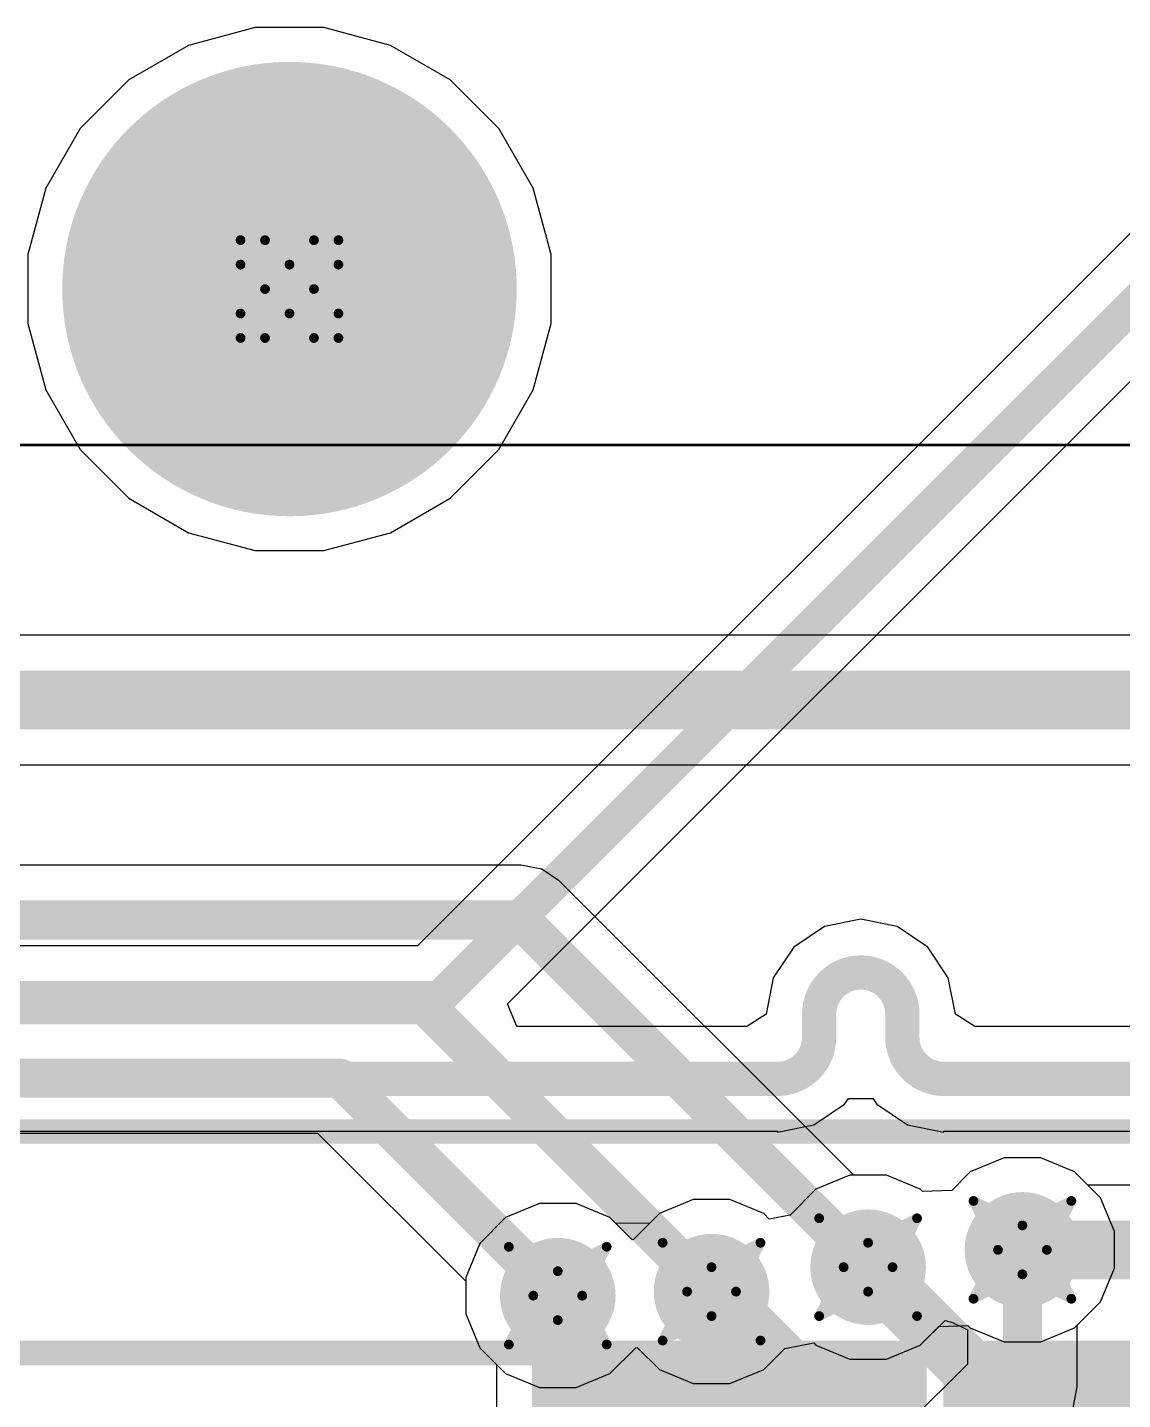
# Model space of a CAD drawing. Header units: inches. Extents: x -6 to 430, y 0 to 90.
# Drawn here: x 13.67 to 19.35, y 35.04 to 42.17 of the extents above; entities that cross this region are included whole.
import ezdxf

# ---------------------------------------------------------------- set-up
doc = ezdxf.new("R2010")
doc.units = ezdxf.units.IN
for name, color, linetype in [('Bottom Layer', 5, 'Continuous'), ('Bottom Overlay', 54, 'Continuous'), ('Bottom Solder', 6, 'Continuous'), ('Drill Drawing', 1, 'Continuous'), ('Layer 1', 16, 'Continuous'), ('Layer 2', 76, 'Continuous'), ('Mechanical 1', 6, 'Continuous'), ('Pad Holes', 156, 'Continuous'), ('Top Layer', 1, 'Continuous'), ('Top Overlay', 2, 'Continuous'), ('Top Solder', 216, 'Continuous'), ('Via Holes', 16, 'Continuous')]:
    doc.layers.add(name, color=color, linetype=linetype)

msp = doc.modelspace()

# ---------------------------------------------------------------- hatches: boundary and pattern name
at = {"layer": 'Bottom Layer'}
h = msp.add_hatch(color=5, dxfattribs=at)
edge = h.paths.add_edge_path()
edge.add_arc((18.832, 35.8196), 0.3, 0, 360)
h = msp.add_hatch(color=5, dxfattribs=at)
edge = h.paths.add_edge_path()
edge.add_arc((18.0308, 35.7296), 0.3, 0, 360)
h = msp.add_hatch(color=5, dxfattribs=at)
edge = h.paths.add_edge_path()
edge.add_arc((16.4194, 35.5818), 0.3, 0, 360)
h = msp.add_hatch(color=5, dxfattribs=at)
edge = h.paths.add_edge_path()
edge.add_arc((17.218, 35.6026), 0.3, 0, 360)
at = {"layer": 'Bottom Overlay'}
for points in [[(17.1906, 35.3481), (16.4866, 35.3481), (16.4866, 34.8502), (17.1906, 34.8502)], [(18.3356, 35.3481), (17.1686, 35.3481), (17.1686, 32.5046), (18.3356, 32.5046)], [(18.4218, 32.5043), (19.5888, 32.5043), (19.5888, 35.3478), (18.4218, 35.3478)]]:
    msp.add_hatch(color=54, dxfattribs=at).paths.add_polyline_path(points)
at = {"layer": 'Bottom Solder'}
h = msp.add_hatch(color=6, dxfattribs=at)
edge = h.paths.add_edge_path()
edge.add_arc((15.0266, 40.8096), 0.1016, 0, 360)
at = {"layer": 'Layer 1'}
h = msp.add_hatch(color=16, dxfattribs=at)
edge = h.paths.add_edge_path()
edge.add_arc((18.832, 35.8196), 0.3, 0, 360)
h = msp.add_hatch(color=16, dxfattribs=at)
edge = h.paths.add_edge_path()
edge.add_arc((18.0308, 35.7296), 0.3, 0, 360)
h = msp.add_hatch(color=16, dxfattribs=at)
edge = h.paths.add_edge_path()
edge.add_arc((16.4194, 35.5818), 0.3, 0, 360)
h = msp.add_hatch(color=16, dxfattribs=at)
edge = h.paths.add_edge_path()
edge.add_arc((17.218, 35.6026), 0.3, 0, 360)
at = {"layer": 'Layer 2'}
h = msp.add_hatch(color=76, dxfattribs=at)
edge = h.paths.add_edge_path()
edge.add_arc((18.832, 35.8196), 0.3, 0, 360)
h = msp.add_hatch(color=76, dxfattribs=at)
edge = h.paths.add_edge_path()
edge.add_arc((18.0308, 35.7296), 0.3, 0, 360)
h = msp.add_hatch(color=76, dxfattribs=at)
edge = h.paths.add_edge_path()
edge.add_arc((16.4194, 35.5818), 0.3, 0, 360)
h = msp.add_hatch(color=76, dxfattribs=at)
edge = h.paths.add_edge_path()
edge.add_arc((17.218, 35.6026), 0.3, 0, 360)
at = {"layer": 'Pad Holes'}
h = msp.add_hatch(color=7, dxfattribs=at)
edge = h.paths.add_edge_path()
edge.add_arc((15.0266, 40.8096), 1.18, 0, 360)
at = {"layer": 'Top Layer'}
h = msp.add_hatch(color=1, dxfattribs=at)
edge = h.paths.add_edge_path()
edge.add_arc((18.832, 35.8196), 0.3, 0, 360)
h = msp.add_hatch(color=1, dxfattribs=at)
edge = h.paths.add_edge_path()
edge.add_arc((18.0308, 35.7296), 0.3, 0, 360)
h = msp.add_hatch(color=1, dxfattribs=at)
edge = h.paths.add_edge_path()
edge.add_arc((16.4194, 35.5818), 0.3, 0, 360)
h = msp.add_hatch(color=1, dxfattribs=at)
edge = h.paths.add_edge_path()
edge.add_arc((17.218, 35.6026), 0.3, 0, 360)
at = {"layer": 'Top Solder'}
h = msp.add_hatch(color=216, dxfattribs=at)
edge = h.paths.add_edge_path()
edge.add_arc((15.0266, 40.8096), 0.1016, 0, 360)
at = {"layer": 'Via Holes'}
h = msp.add_hatch(color=7, dxfattribs=at)
edge = h.paths.add_edge_path()
edge.add_arc((18.832, 35.8196), 0.15, 0, 360)
h = msp.add_hatch(color=7, dxfattribs=at)
edge = h.paths.add_edge_path()
edge.add_arc((18.0308, 35.7296), 0.15, 0, 360)
h = msp.add_hatch(color=7, dxfattribs=at)
edge = h.paths.add_edge_path()
edge.add_arc((16.4194, 35.5818), 0.15, 0, 360)
h = msp.add_hatch(color=7, dxfattribs=at)
edge = h.paths.add_edge_path()
edge.add_arc((17.218, 35.6026), 0.15, 0, 360)

# ---------------------------------------------------------------- linework, layer by layer
at = {"layer": 'Bottom Layer'}
for p, q in [((14.8478, 42.1674), (14.5025, 42.0749)), ((15.2054, 42.1674), (14.8478, 42.1674)), ((15.5507, 42.0749), (15.2054, 42.1674)), ((14.5025, 42.0749), (14.1929, 41.8961)), ((15.8603, 41.8961), (15.5507, 42.0749)), ((14.1929, 41.8961), (13.9401, 41.6433)), ((16.1131, 41.6433), (15.8603, 41.8961)), ((13.9401, 41.6433), (13.7613, 41.3337)), ((16.2919, 41.3337), (16.1131, 41.6433)), ((13.7613, 41.3337), (13.6688, 40.9884)), ((19.6804, 41.388), (15.691, 37.3985)), ((16.3844, 40.9884), (16.2919, 41.3337)), ((13.6688, 40.9884), (13.6688, 40.6308)), ((16.1583, 37.0968), (20.065, 41.0034)), ((16.3844, 40.6308), (16.3844, 40.9884)), ((13.6688, 40.6308), (13.7613, 40.2855)), ((16.2919, 40.2855), (16.3844, 40.6308)), ((13.7613, 40.2855), (13.9401, 39.9759)), ((16.1131, 39.9759), (16.2919, 40.2855)), ((13.9401, 39.9759), (14.1929, 39.7231)), ((15.8603, 39.7231), (16.1131, 39.9759)), ((14.1929, 39.7231), (14.5025, 39.5443)), ((15.5507, 39.5443), (15.8603, 39.7231)), ((14.5025, 39.5443), (14.8478, 39.4518)), ((15.2054, 39.4518), (15.5507, 39.5443)), ((14.8478, 39.4518), (15.2054, 39.4518)), ((17.8044, 37.499), (17.6448, 37.3923)), ((17.9927, 37.5364), (17.8044, 37.499)), ((18.181, 37.499), (17.9927, 37.5364)), ((18.3406, 37.3923), (18.181, 37.499)), ((15.691, 37.3985), (11.4251, 37.3985)), ((17.6448, 37.3923), (17.5381, 37.2327)), ((18.4473, 37.2327), (18.3406, 37.3923)), ((17.5381, 37.2327), (17.5007, 37.0444)), ((18.4848, 37.0444), (18.4473, 37.2327)), ((16.2069, 36.9794), (16.1583, 37.0968)), ((17.5007, 37.0444), (17.4006, 36.9794)), ((18.5849, 36.9794), (18.4848, 37.0444)), ((17.4006, 36.9794), (16.2069, 36.9794)), ((21.2488, 36.9794), (18.5849, 36.9794)), ((17.7492, 36.4688), (17.9088, 36.5755)), ((17.9088, 36.5755), (17.9292, 36.6059)), ((17.9292, 36.6059), (18.0562, 36.6059)), ((18.0562, 36.6059), (18.0766, 36.5755)), ((18.0766, 36.5755), (18.2362, 36.4688)), ((11.1389, 36.4356), (17.5609, 36.4356)), ((17.5609, 36.4313), (17.7492, 36.4688)), ((17.5609, 36.4356), (17.5609, 36.4313)), ((18.2362, 36.4688), (18.4245, 36.4313)), ((18.4245, 36.4313), (18.4245, 36.4356)), ((18.4245, 36.4356), (21.3768, 36.4356)), ((18.737, 36.2974), (18.5614, 36.2247)), ((18.9271, 36.2974), (18.737, 36.2974)), ((19.1027, 36.2247), (18.9271, 36.2974)), ((17.9358, 36.2074), (17.7601, 36.1347)), ((18.1258, 36.2074), (17.9358, 36.2074)), ((18.3015, 36.1347), (18.1258, 36.2074)), ((18.5614, 36.2247), (18.465, 36.1283)), ((19.2371, 36.0903), (19.1027, 36.2247)), ((17.7601, 36.1347), (17.6257, 36.0003)), ((18.3134, 36.1227), (18.3015, 36.1347)), ((17.123, 36.0804), (16.9473, 36.0077)), ((17.313, 36.0804), (17.123, 36.0804)), ((17.4887, 36.0077), (17.313, 36.0804)), ((18.465, 36.1283), (18.3134, 36.1227)), ((19.3098, 35.9147), (19.2371, 36.0903)), ((16.3244, 36.0596), (16.1488, 35.9869)), ((16.5144, 36.0596), (16.3244, 36.0596)), ((16.6901, 35.9869), (16.5144, 36.0596)), ((16.9473, 36.0077), (16.8129, 35.8733)), ((17.5176, 35.9787), (17.4887, 36.0077)), ((17.6257, 36.0003), (17.5176, 35.9787)), ((16.1488, 35.9869), (16.0143, 35.8525)), ((16.8052, 35.8717), (16.6901, 35.9869)), ((16.0143, 35.8525), (15.9416, 35.6768)), ((16.8129, 35.8733), (16.8052, 35.8717)), ((19.3098, 35.7246), (19.3098, 35.9147)), ((19.2371, 35.549), (19.3098, 35.7246)), ((15.9416, 35.6768), (15.9416, 35.4868)), ((19.1027, 35.4146), (19.2371, 35.549)), ((15.9416, 35.4868), (16.0143, 35.3112)), ((18.3015, 35.3245), (18.3978, 35.4209)), ((18.3978, 35.4209), (18.5494, 35.4265)), ((18.5494, 35.4265), (18.5614, 35.4146)), ((18.5614, 35.4146), (18.737, 35.3418)), ((18.9271, 35.3418), (19.1027, 35.4146)), ((16.0143, 35.3112), (16.1488, 35.1767)), ((16.6901, 35.1767), (16.8245, 35.3111)), ((16.8245, 35.3111), (16.8322, 35.3127)), ((16.8322, 35.3127), (16.9473, 35.1975)), ((17.4887, 35.1975), (17.5981, 35.307)), ((17.5981, 35.307), (17.7482, 35.3365)), ((17.7482, 35.3365), (17.7601, 35.3245)), ((17.7601, 35.3245), (17.9358, 35.2518)), ((18.1258, 35.2518), (18.3015, 35.3245)), ((18.737, 35.3418), (18.9271, 35.3418)), ((17.9358, 35.2518), (18.1258, 35.2518)), ((16.1488, 35.1767), (16.3244, 35.104)), ((16.5144, 35.104), (16.6901, 35.1767)), ((16.9473, 35.1975), (17.123, 35.1248)), ((17.313, 35.1248), (17.4887, 35.1975)), ((16.3244, 35.104), (16.5144, 35.104)), ((17.123, 35.1248), (17.313, 35.1248))]:
    msp.add_line(p, q, dxfattribs=at)
for points in [[(15.8036, 37.1266, 0.1778, 0.1778, 0), (20.7566, 42.0796, 0.1778, 0.1778, 0)], [(17.7768, 37.0444, 0.1778, 0.1778, -1), (18.2086, 37.0444, 0.1778, 0.1778, 0)], [(11.3125, 37.1266, 0.1778, 0.1778, 0), (15.8036, 37.1266, 0.1778, 0.1778, 0)], [(17.7768, 36.9234, 0.1778, 0.1778, 0), (17.7768, 37.0444, 0.1778, 0.1778, 0)], [(18.2086, 36.9234, 0.1778, 0.1778, 0), (18.2086, 37.0444, 0.1778, 0.1778, 0)], [(17.7768, 36.9234, 0.1778, 0.1778, -0.414214), (17.5609, 36.7075, 0.1778, 0.1778, 0)], [(18.4245, 36.7075, 0.1778, 0.1778, -0.414214), (18.2086, 36.9234, 0.1778, 0.1778, 0)], [(11.1389, 36.7075, 0.1778, 0.1778, 0), (17.472, 36.7075, 0.1778, 0.1778, 0)], [(17.472, 36.7075, 0.1778, 0.1778, 0), (17.5609, 36.7075, 0.1778, 0.1778, 0)], [(18.4245, 36.7075, 0.1778, 0.1778, 0), (21.155, 36.7075, 0.1778, 0.1778, 0)]]:
    msp.add_lwpolyline(points, format="xyseb", dxfattribs=at)
for points in [[(15.7592, 37.1266, 0.0889, 0.0889, 1), (15.8481, 37.1266, 0.0889, 0.0889, 1)], [(15.7592, 37.1266, 0.0889, 0.0889, 1), (15.8481, 37.1266, 0.0889, 0.0889, 1)], [(17.7324, 37.0444, 0.0889, 0.0889, 1), (17.8213, 37.0444, 0.0889, 0.0889, 1)], [(17.7324, 37.0444, 0.0889, 0.0889, 1), (17.8213, 37.0444, 0.0889, 0.0889, 1)], [(18.1642, 37.0444, 0.0889, 0.0889, 1), (18.2531, 37.0444, 0.0889, 0.0889, 1)], [(18.1642, 37.0444, 0.0889, 0.0889, 1), (18.2531, 37.0444, 0.0889, 0.0889, 1)], [(17.7324, 36.9234, 0.0889, 0.0889, 1), (17.8213, 36.9234, 0.0889, 0.0889, 1)], [(17.7324, 36.9234, 0.0889, 0.0889, 1), (17.8213, 36.9234, 0.0889, 0.0889, 1)], [(18.1642, 36.9234, 0.0889, 0.0889, 1), (18.2531, 36.9234, 0.0889, 0.0889, 1)], [(18.1642, 36.9234, 0.0889, 0.0889, 1), (18.2531, 36.9234, 0.0889, 0.0889, 1)], [(17.4275, 36.7075, 0.0889, 0.0889, 1), (17.5164, 36.7075, 0.0889, 0.0889, 1)], [(17.4275, 36.7075, 0.0889, 0.0889, 1), (17.5164, 36.7075, 0.0889, 0.0889, 1)], [(17.5165, 36.7075, 0.0889, 0.0889, 1), (17.6054, 36.7075, 0.0889, 0.0889, 1)], [(17.5165, 36.7075, 0.0889, 0.0889, 1), (17.6054, 36.7075, 0.0889, 0.0889, 1)], [(18.3801, 36.7075, 0.0889, 0.0889, 1), (18.469, 36.7075, 0.0889, 0.0889, 1)], [(18.3801, 36.7075, 0.0889, 0.0889, 1), (18.469, 36.7075, 0.0889, 0.0889, 1)]]:
    msp.add_lwpolyline(points, format="xyseb", close=True, dxfattribs=at)
at = {"layer": 'Bottom Overlay'}
msp.add_lwpolyline([(11.8294, 35.2839, 0.127, 0.127, 0), (16.5487, 35.2839, 0.127, 0.127, 0)], format="xyseb", dxfattribs=at)
msp.add_lwpolyline([(16.517, 35.2839, 0.0635, 0.0635, 1), (16.5805, 35.2839, 0.0635, 0.0635, 1)], format="xyseb", close=True, dxfattribs=at)
at = {"layer": 'Drill Drawing'}
for points in [[(14.7726, 40.9366, 0.0508, 0.0508, 0), (14.7726, 41.0636, 0.0508, 0.0508, 0)], [(14.7726, 41.0636, 0.0508, 0.0508, 0), (14.8996, 41.0636, 0.0508, 0.0508, 0)], [(14.8996, 41.0636, 0.0508, 0.0508, 0), (15.0266, 40.9366, 0.0508, 0.0508, 0)], [(15.0266, 40.9366, 0.0508, 0.0508, 0), (15.1536, 41.0636, 0.0508, 0.0508, 0)], [(15.1536, 41.0636, 0.0508, 0.0508, 0), (15.2806, 41.0636, 0.0508, 0.0508, 0)], [(15.2806, 40.9366, 0.0508, 0.0508, 0), (15.2806, 41.0636, 0.0508, 0.0508, 0)], [(14.7726, 40.9366, 0.0508, 0.0508, 0), (14.8996, 40.8096, 0.0508, 0.0508, 0)], [(15.1536, 40.8096, 0.0508, 0.0508, 0), (15.2806, 40.9366, 0.0508, 0.0508, 0)], [(14.7726, 40.6826, 0.0508, 0.0508, 0), (14.8996, 40.8096, 0.0508, 0.0508, 0)], [(15.1536, 40.8096, 0.0508, 0.0508, 0), (15.2806, 40.6826, 0.0508, 0.0508, 0)], [(14.7726, 40.5556, 0.0508, 0.0508, 0), (14.7726, 40.6826, 0.0508, 0.0508, 0)], [(14.8996, 40.5556, 0.0508, 0.0508, 0), (15.0266, 40.6826, 0.0508, 0.0508, 0)], [(15.0266, 40.6826, 0.0508, 0.0508, 0), (15.1536, 40.5556, 0.0508, 0.0508, 0)], [(15.2806, 40.5556, 0.0508, 0.0508, 0), (15.2806, 40.6826, 0.0508, 0.0508, 0)], [(14.7726, 40.5556, 0.0508, 0.0508, 0), (14.8996, 40.5556, 0.0508, 0.0508, 0)], [(15.1536, 40.5556, 0.0508, 0.0508, 0), (15.2806, 40.5556, 0.0508, 0.0508, 0)], [(18.578, 36.0736, 0.0508, 0.0508, 0), (18.832, 35.9466, 0.0508, 0.0508, 0)], [(18.578, 36.0736, 0.0508, 0.0508, 0), (18.705, 35.8196, 0.0508, 0.0508, 0)], [(18.832, 35.9466, 0.0508, 0.0508, 0), (19.086, 36.0736, 0.0508, 0.0508, 0)], [(18.959, 35.8196, 0.0508, 0.0508, 0), (19.086, 36.0736, 0.0508, 0.0508, 0)], [(17.7768, 35.9836, 0.0508, 0.0508, 0), (18.0308, 35.8566, 0.0508, 0.0508, 0)], [(17.7768, 35.9836, 0.0508, 0.0508, 0), (17.9038, 35.7296, 0.0508, 0.0508, 0)], [(18.0308, 35.8566, 0.0508, 0.0508, 0), (18.2848, 35.9836, 0.0508, 0.0508, 0)], [(18.1578, 35.7296, 0.0508, 0.0508, 0), (18.2848, 35.9836, 0.0508, 0.0508, 0)], [(16.1654, 35.8358, 0.0508, 0.0508, 0), (16.4194, 35.7088, 0.0508, 0.0508, 0)], [(16.1654, 35.8358, 0.0508, 0.0508, 0), (16.2924, 35.5818, 0.0508, 0.0508, 0)], [(16.4194, 35.7088, 0.0508, 0.0508, 0), (16.6734, 35.8358, 0.0508, 0.0508, 0)], [(16.5464, 35.5818, 0.0508, 0.0508, 0), (16.6734, 35.8358, 0.0508, 0.0508, 0)], [(16.964, 35.8566, 0.0508, 0.0508, 0), (17.218, 35.7296, 0.0508, 0.0508, 0)], [(16.964, 35.8566, 0.0508, 0.0508, 0), (17.091, 35.6026, 0.0508, 0.0508, 0)], [(17.218, 35.7296, 0.0508, 0.0508, 0), (17.472, 35.8566, 0.0508, 0.0508, 0)], [(17.345, 35.6026, 0.0508, 0.0508, 0), (17.472, 35.8566, 0.0508, 0.0508, 0)], [(18.578, 35.5656, 0.0508, 0.0508, 0), (18.705, 35.8196, 0.0508, 0.0508, 0)], [(18.959, 35.8196, 0.0508, 0.0508, 0), (19.086, 35.5656, 0.0508, 0.0508, 0)], [(17.7768, 35.4756, 0.0508, 0.0508, 0), (17.9038, 35.7296, 0.0508, 0.0508, 0)], [(18.1578, 35.7296, 0.0508, 0.0508, 0), (18.2848, 35.4756, 0.0508, 0.0508, 0)], [(18.578, 35.5656, 0.0508, 0.0508, 0), (18.832, 35.6926, 0.0508, 0.0508, 0)], [(18.832, 35.6926, 0.0508, 0.0508, 0), (19.086, 35.5656, 0.0508, 0.0508, 0)], [(16.1654, 35.3278, 0.0508, 0.0508, 0), (16.2924, 35.5818, 0.0508, 0.0508, 0)], [(16.5464, 35.5818, 0.0508, 0.0508, 0), (16.6734, 35.3278, 0.0508, 0.0508, 0)], [(16.964, 35.3486, 0.0508, 0.0508, 0), (17.091, 35.6026, 0.0508, 0.0508, 0)], [(17.345, 35.6026, 0.0508, 0.0508, 0), (17.472, 35.3486, 0.0508, 0.0508, 0)], [(17.7768, 35.4756, 0.0508, 0.0508, 0), (18.0308, 35.6026, 0.0508, 0.0508, 0)], [(18.0308, 35.6026, 0.0508, 0.0508, 0), (18.2848, 35.4756, 0.0508, 0.0508, 0)], [(16.964, 35.3486, 0.0508, 0.0508, 0), (17.218, 35.4756, 0.0508, 0.0508, 0)], [(17.218, 35.4756, 0.0508, 0.0508, 0), (17.472, 35.3486, 0.0508, 0.0508, 0)], [(16.1654, 35.3278, 0.0508, 0.0508, 0), (16.4194, 35.4548, 0.0508, 0.0508, 0)], [(16.4194, 35.4548, 0.0508, 0.0508, 0), (16.6734, 35.3278, 0.0508, 0.0508, 0)]]:
    msp.add_lwpolyline(points, format="xyseb", dxfattribs=at)
for points in [[(14.7599, 41.0636, 0.0254, 0.0254, 1), (14.7853, 41.0636, 0.0254, 0.0254, 1)], [(14.7599, 41.0636, 0.0254, 0.0254, 1), (14.7853, 41.0636, 0.0254, 0.0254, 1)], [(14.8869, 41.0636, 0.0254, 0.0254, 1), (14.9123, 41.0636, 0.0254, 0.0254, 1)], [(14.8869, 41.0636, 0.0254, 0.0254, 1), (14.9123, 41.0636, 0.0254, 0.0254, 1)], [(15.1409, 41.0636, 0.0254, 0.0254, 1), (15.1663, 41.0636, 0.0254, 0.0254, 1)], [(15.1409, 41.0636, 0.0254, 0.0254, 1), (15.1663, 41.0636, 0.0254, 0.0254, 1)], [(15.2679, 41.0636, 0.0254, 0.0254, 1), (15.2933, 41.0636, 0.0254, 0.0254, 1)], [(15.2679, 41.0636, 0.0254, 0.0254, 1), (15.2933, 41.0636, 0.0254, 0.0254, 1)], [(14.7599, 40.9366, 0.0254, 0.0254, 1), (14.7853, 40.9366, 0.0254, 0.0254, 1)], [(14.7599, 40.9366, 0.0254, 0.0254, 1), (14.7853, 40.9366, 0.0254, 0.0254, 1)], [(15.0139, 40.9366, 0.0254, 0.0254, 1), (15.0393, 40.9366, 0.0254, 0.0254, 1)], [(15.0139, 40.9366, 0.0254, 0.0254, 1), (15.0393, 40.9366, 0.0254, 0.0254, 1)], [(15.2679, 40.9366, 0.0254, 0.0254, 1), (15.2933, 40.9366, 0.0254, 0.0254, 1)], [(15.2679, 40.9366, 0.0254, 0.0254, 1), (15.2933, 40.9366, 0.0254, 0.0254, 1)], [(14.8869, 40.8096, 0.0254, 0.0254, 1), (14.9123, 40.8096, 0.0254, 0.0254, 1)], [(14.8869, 40.8096, 0.0254, 0.0254, 1), (14.9123, 40.8096, 0.0254, 0.0254, 1)], [(15.1409, 40.8096, 0.0254, 0.0254, 1), (15.1663, 40.8096, 0.0254, 0.0254, 1)], [(15.1409, 40.8096, 0.0254, 0.0254, 1), (15.1663, 40.8096, 0.0254, 0.0254, 1)], [(14.7599, 40.6826, 0.0254, 0.0254, 1), (14.7853, 40.6826, 0.0254, 0.0254, 1)], [(14.7599, 40.6826, 0.0254, 0.0254, 1), (14.7853, 40.6826, 0.0254, 0.0254, 1)], [(15.0139, 40.6826, 0.0254, 0.0254, 1), (15.0393, 40.6826, 0.0254, 0.0254, 1)], [(15.0139, 40.6826, 0.0254, 0.0254, 1), (15.0393, 40.6826, 0.0254, 0.0254, 1)], [(15.2679, 40.6826, 0.0254, 0.0254, 1), (15.2933, 40.6826, 0.0254, 0.0254, 1)], [(15.2679, 40.6826, 0.0254, 0.0254, 1), (15.2933, 40.6826, 0.0254, 0.0254, 1)], [(14.7599, 40.5556, 0.0254, 0.0254, 1), (14.7853, 40.5556, 0.0254, 0.0254, 1)], [(14.7599, 40.5556, 0.0254, 0.0254, 1), (14.7853, 40.5556, 0.0254, 0.0254, 1)], [(14.8869, 40.5556, 0.0254, 0.0254, 1), (14.9123, 40.5556, 0.0254, 0.0254, 1)], [(14.8869, 40.5556, 0.0254, 0.0254, 1), (14.9123, 40.5556, 0.0254, 0.0254, 1)], [(15.1409, 40.5556, 0.0254, 0.0254, 1), (15.1663, 40.5556, 0.0254, 0.0254, 1)], [(15.1409, 40.5556, 0.0254, 0.0254, 1), (15.1663, 40.5556, 0.0254, 0.0254, 1)], [(15.2679, 40.5556, 0.0254, 0.0254, 1), (15.2933, 40.5556, 0.0254, 0.0254, 1)], [(15.2679, 40.5556, 0.0254, 0.0254, 1), (15.2933, 40.5556, 0.0254, 0.0254, 1)], [(18.5653, 36.0736, 0.0254, 0.0254, 1), (18.5907, 36.0736, 0.0254, 0.0254, 1)], [(18.5653, 36.0736, 0.0254, 0.0254, 1), (18.5907, 36.0736, 0.0254, 0.0254, 1)], [(19.0733, 36.0736, 0.0254, 0.0254, 1), (19.0987, 36.0736, 0.0254, 0.0254, 1)], [(19.0733, 36.0736, 0.0254, 0.0254, 1), (19.0987, 36.0736, 0.0254, 0.0254, 1)], [(17.7641, 35.9836, 0.0254, 0.0254, 1), (17.7895, 35.9836, 0.0254, 0.0254, 1)], [(17.7641, 35.9836, 0.0254, 0.0254, 1), (17.7895, 35.9836, 0.0254, 0.0254, 1)], [(18.2721, 35.9836, 0.0254, 0.0254, 1), (18.2975, 35.9836, 0.0254, 0.0254, 1)], [(18.2721, 35.9836, 0.0254, 0.0254, 1), (18.2975, 35.9836, 0.0254, 0.0254, 1)], [(18.8193, 35.9466, 0.0254, 0.0254, 1), (18.8447, 35.9466, 0.0254, 0.0254, 1)], [(18.8193, 35.9466, 0.0254, 0.0254, 1), (18.8447, 35.9466, 0.0254, 0.0254, 1)], [(16.1527, 35.8358, 0.0254, 0.0254, 1), (16.1781, 35.8358, 0.0254, 0.0254, 1)], [(16.1527, 35.8358, 0.0254, 0.0254, 1), (16.1781, 35.8358, 0.0254, 0.0254, 1)], [(16.6607, 35.8358, 0.0254, 0.0254, 1), (16.6861, 35.8358, 0.0254, 0.0254, 1)], [(16.6607, 35.8358, 0.0254, 0.0254, 1), (16.6861, 35.8358, 0.0254, 0.0254, 1)], [(16.9513, 35.8566, 0.0254, 0.0254, 1), (16.9767, 35.8566, 0.0254, 0.0254, 1)], [(16.9513, 35.8566, 0.0254, 0.0254, 1), (16.9767, 35.8566, 0.0254, 0.0254, 1)], [(17.4593, 35.8566, 0.0254, 0.0254, 1), (17.4847, 35.8566, 0.0254, 0.0254, 1)], [(17.4593, 35.8566, 0.0254, 0.0254, 1), (17.4847, 35.8566, 0.0254, 0.0254, 1)], [(18.0181, 35.8566, 0.0254, 0.0254, 1), (18.0435, 35.8566, 0.0254, 0.0254, 1)], [(18.0181, 35.8566, 0.0254, 0.0254, 1), (18.0435, 35.8566, 0.0254, 0.0254, 1)], [(18.6923, 35.8196, 0.0254, 0.0254, 1), (18.7177, 35.8196, 0.0254, 0.0254, 1)], [(18.6923, 35.8196, 0.0254, 0.0254, 1), (18.7177, 35.8196, 0.0254, 0.0254, 1)], [(18.9463, 35.8196, 0.0254, 0.0254, 1), (18.9717, 35.8196, 0.0254, 0.0254, 1)], [(18.9463, 35.8196, 0.0254, 0.0254, 1), (18.9717, 35.8196, 0.0254, 0.0254, 1)], [(16.4067, 35.7088, 0.0254, 0.0254, 1), (16.4321, 35.7088, 0.0254, 0.0254, 1)], [(16.4067, 35.7088, 0.0254, 0.0254, 1), (16.4321, 35.7088, 0.0254, 0.0254, 1)], [(17.2053, 35.7296, 0.0254, 0.0254, 1), (17.2307, 35.7296, 0.0254, 0.0254, 1)], [(17.2053, 35.7296, 0.0254, 0.0254, 1), (17.2307, 35.7296, 0.0254, 0.0254, 1)], [(17.8911, 35.7296, 0.0254, 0.0254, 1), (17.9165, 35.7296, 0.0254, 0.0254, 1)], [(17.8911, 35.7296, 0.0254, 0.0254, 1), (17.9165, 35.7296, 0.0254, 0.0254, 1)], [(18.1451, 35.7296, 0.0254, 0.0254, 1), (18.1705, 35.7296, 0.0254, 0.0254, 1)], [(18.1451, 35.7296, 0.0254, 0.0254, 1), (18.1705, 35.7296, 0.0254, 0.0254, 1)], [(18.8193, 35.6926, 0.0254, 0.0254, 1), (18.8447, 35.6926, 0.0254, 0.0254, 1)], [(18.8193, 35.6926, 0.0254, 0.0254, 1), (18.8447, 35.6926, 0.0254, 0.0254, 1)], [(16.2797, 35.5818, 0.0254, 0.0254, 1), (16.3051, 35.5818, 0.0254, 0.0254, 1)], [(16.2797, 35.5818, 0.0254, 0.0254, 1), (16.3051, 35.5818, 0.0254, 0.0254, 1)], [(16.5337, 35.5818, 0.0254, 0.0254, 1), (16.5591, 35.5818, 0.0254, 0.0254, 1)], [(16.5337, 35.5818, 0.0254, 0.0254, 1), (16.5591, 35.5818, 0.0254, 0.0254, 1)], [(17.0783, 35.6026, 0.0254, 0.0254, 1), (17.1037, 35.6026, 0.0254, 0.0254, 1)], [(17.0783, 35.6026, 0.0254, 0.0254, 1), (17.1037, 35.6026, 0.0254, 0.0254, 1)], [(17.3323, 35.6026, 0.0254, 0.0254, 1), (17.3577, 35.6026, 0.0254, 0.0254, 1)], [(17.3323, 35.6026, 0.0254, 0.0254, 1), (17.3577, 35.6026, 0.0254, 0.0254, 1)], [(18.0181, 35.6026, 0.0254, 0.0254, 1), (18.0435, 35.6026, 0.0254, 0.0254, 1)], [(18.0181, 35.6026, 0.0254, 0.0254, 1), (18.0435, 35.6026, 0.0254, 0.0254, 1)], [(18.5653, 35.5656, 0.0254, 0.0254, 1), (18.5907, 35.5656, 0.0254, 0.0254, 1)], [(18.5653, 35.5656, 0.0254, 0.0254, 1), (18.5907, 35.5656, 0.0254, 0.0254, 1)], [(19.0733, 35.5656, 0.0254, 0.0254, 1), (19.0987, 35.5656, 0.0254, 0.0254, 1)], [(19.0733, 35.5656, 0.0254, 0.0254, 1), (19.0987, 35.5656, 0.0254, 0.0254, 1)], [(17.2053, 35.4756, 0.0254, 0.0254, 1), (17.2307, 35.4756, 0.0254, 0.0254, 1)], [(17.2053, 35.4756, 0.0254, 0.0254, 1), (17.2307, 35.4756, 0.0254, 0.0254, 1)], [(17.7641, 35.4756, 0.0254, 0.0254, 1), (17.7895, 35.4756, 0.0254, 0.0254, 1)], [(17.7641, 35.4756, 0.0254, 0.0254, 1), (17.7895, 35.4756, 0.0254, 0.0254, 1)], [(18.2721, 35.4756, 0.0254, 0.0254, 1), (18.2975, 35.4756, 0.0254, 0.0254, 1)], [(18.2721, 35.4756, 0.0254, 0.0254, 1), (18.2975, 35.4756, 0.0254, 0.0254, 1)], [(16.4067, 35.4548, 0.0254, 0.0254, 1), (16.4321, 35.4548, 0.0254, 0.0254, 1)], [(16.4067, 35.4548, 0.0254, 0.0254, 1), (16.4321, 35.4548, 0.0254, 0.0254, 1)], [(16.1527, 35.3278, 0.0254, 0.0254, 1), (16.1781, 35.3278, 0.0254, 0.0254, 1)], [(16.1527, 35.3278, 0.0254, 0.0254, 1), (16.1781, 35.3278, 0.0254, 0.0254, 1)], [(16.6607, 35.3278, 0.0254, 0.0254, 1), (16.6861, 35.3278, 0.0254, 0.0254, 1)], [(16.6607, 35.3278, 0.0254, 0.0254, 1), (16.6861, 35.3278, 0.0254, 0.0254, 1)], [(16.9513, 35.3486, 0.0254, 0.0254, 1), (16.9767, 35.3486, 0.0254, 0.0254, 1)], [(16.9513, 35.3486, 0.0254, 0.0254, 1), (16.9767, 35.3486, 0.0254, 0.0254, 1)], [(17.4593, 35.3486, 0.0254, 0.0254, 1), (17.4847, 35.3486, 0.0254, 0.0254, 1)], [(17.4593, 35.3486, 0.0254, 0.0254, 1), (17.4847, 35.3486, 0.0254, 0.0254, 1)]]:
    msp.add_lwpolyline(points, format="xyseb", close=True, dxfattribs=at)
at = {"layer": 'Layer 1'}
for p, q in [((14.8478, 42.1674), (14.5025, 42.0749)), ((15.2054, 42.1674), (14.8478, 42.1674)), ((15.5507, 42.0749), (15.2054, 42.1674)), ((14.5025, 42.0749), (14.1929, 41.8961)), ((15.8603, 41.8961), (15.5507, 42.0749)), ((14.1929, 41.8961), (13.9401, 41.6433)), ((16.1131, 41.6433), (15.8603, 41.8961)), ((13.9401, 41.6433), (13.7613, 41.3337)), ((16.2919, 41.3337), (16.1131, 41.6433)), ((13.7613, 41.3337), (13.6688, 40.9884)), ((16.3844, 40.9884), (16.2919, 41.3337)), ((13.6688, 40.9884), (13.6688, 40.6308)), ((16.3844, 40.6308), (16.3844, 40.9884)), ((13.6688, 40.6308), (13.7613, 40.2855)), ((16.2919, 40.2855), (16.3844, 40.6308)), ((13.7613, 40.2855), (13.9401, 39.9759)), ((16.1131, 39.9759), (16.2919, 40.2855)), ((13.9401, 39.9759), (14.1929, 39.7231)), ((15.8603, 39.7231), (16.1131, 39.9759)), ((14.1929, 39.7231), (14.5025, 39.5443)), ((15.5507, 39.5443), (15.8603, 39.7231)), ((14.5025, 39.5443), (14.8478, 39.4518)), ((15.2054, 39.4518), (15.5507, 39.5443)), ((14.8478, 39.4518), (15.2054, 39.4518)), ((16.2274, 37.8179), (1.6986, 37.8179)), ((16.3364, 37.7962), (16.2274, 37.8179)), ((16.2274, 37.8179), (16.2274, 37.8179)), ((16.4288, 37.7344), (16.3364, 37.7962)), ((17.9559, 36.2074), (16.4288, 37.7344)), ((9.7564, 36.426), (15.1723, 36.426)), ((15.1723, 36.426), (15.9416, 35.6567)), ((18.737, 36.2974), (18.5614, 36.2247)), ((18.9271, 36.2974), (18.737, 36.2974)), ((19.1027, 36.2247), (18.9271, 36.2974)), ((18.1258, 36.2074), (17.9559, 36.2074)), ((18.3015, 36.1347), (18.1258, 36.2074)), ((18.5614, 36.2247), (18.465, 36.1283)), ((19.2371, 36.0903), (19.1027, 36.2247)), ((18.3134, 36.1227), (18.3015, 36.1347)), ((18.465, 36.1283), (18.3134, 36.1227)), ((19.3098, 35.9147), (19.2371, 36.0903)), ((19.3098, 35.7246), (19.3098, 35.9147)), ((19.2371, 35.549), (19.3098, 35.7246)), ((15.9416, 35.6567), (15.9416, 35.4868)), ((19.1169, 35.4288), (19.2371, 35.549)), ((15.9416, 35.4868), (16.0143, 35.3112)), ((18.3015, 35.3245), (18.4304, 35.4535)), ((18.4304, 35.4535), (18.4688, 35.4428)), ((18.4688, 35.4428), (18.5471, 35.4043)), ((19.1169, 35.1084), (19.1169, 35.4288)), ((18.5471, 35.4043), (18.5471, 35.2264)), ((16.0143, 35.3112), (16.1488, 35.1767)), ((16.6901, 35.1767), (16.8245, 35.3111)), ((16.8245, 35.3111), (16.8322, 35.3127)), ((16.8322, 35.3127), (16.9473, 35.1975)), ((17.4887, 35.1975), (17.5981, 35.307)), ((17.5981, 35.307), (17.7482, 35.3365)), ((17.7482, 35.3365), (17.7601, 35.3245)), ((17.7601, 35.3245), (17.9358, 35.2518)), ((18.1258, 35.2518), (18.3015, 35.3245)), ((17.9358, 35.2518), (18.1258, 35.2518)), ((18.5471, 35.2264), (18.243, 34.9223)), ((16.1488, 35.1767), (16.3244, 35.104)), ((16.5144, 35.104), (16.6901, 35.1767)), ((16.9473, 35.1975), (17.123, 35.1248)), ((17.313, 35.1248), (17.4887, 35.1975)), ((16.3244, 35.104), (16.5144, 35.104)), ((17.123, 35.1248), (17.313, 35.1248)), ((19.0952, 34.9994), (19.1169, 35.1084)), ((19.1169, 35.1084), (19.1169, 35.1084))]:
    msp.add_line(p, q, dxfattribs=at)
for points in [[(1.6986, 37.533, 0.2032, 0.2032, 0), (16.2274, 37.533, 0.2032, 0.2032, 0)], [(16.2274, 37.533, 0.2032, 0.2032, 0), (18.0308, 35.7296, 0.2032, 0.2032, 0)], [(2.1719, 37.0919, 0.2032, 0.2032, 0), (15.7287, 37.0919, 0.2032, 0.2032, 0)], [(15.7287, 37.0919, 0.2032, 0.2032, 0), (17.218, 35.6026, 0.2032, 0.2032, 0)], [(5.9819, 36.7109, 0.2032, 0.2032, 0), (15.2903, 36.7109, 0.2032, 0.2032, 0)], [(15.2903, 36.7109, 0.2032, 0.2032, 0), (16.4194, 35.5818, 0.2032, 0.2032, 0)], [(18.832, 35.1084, 0.2032, 0.2032, 0), (18.832, 35.8196, 0.2032, 0.2032, 0)], [(18.361, 34.6374, 0.2032, 0.2032, 0), (18.832, 35.1084, 0.2032, 0.2032, 0)]]:
    msp.add_lwpolyline(points, format="xyseb", dxfattribs=at)
for points in [[(16.1766, 37.533, 0.1016, 0.1016, 1), (16.2782, 37.533, 0.1016, 0.1016, 1)], [(16.1766, 37.533, 0.1016, 0.1016, 1), (16.2782, 37.533, 0.1016, 0.1016, 1)], [(15.6779, 37.0919, 0.1016, 0.1016, 1), (15.7795, 37.0919, 0.1016, 0.1016, 1)], [(15.6779, 37.0919, 0.1016, 0.1016, 1), (15.7795, 37.0919, 0.1016, 0.1016, 1)], [(15.2395, 36.7109, 0.1016, 0.1016, 1), (15.3411, 36.7109, 0.1016, 0.1016, 1)], [(15.2395, 36.7109, 0.1016, 0.1016, 1), (15.3411, 36.7109, 0.1016, 0.1016, 1)], [(18.7812, 35.8196, 0.1016, 0.1016, 1), (18.8828, 35.8196, 0.1016, 0.1016, 1)], [(17.98, 35.7296, 0.1016, 0.1016, 1), (18.0816, 35.7296, 0.1016, 0.1016, 1)], [(17.1672, 35.6026, 0.1016, 0.1016, 1), (17.2688, 35.6026, 0.1016, 0.1016, 1)], [(16.3686, 35.5818, 0.1016, 0.1016, 1), (16.4702, 35.5818, 0.1016, 0.1016, 1)], [(18.7812, 35.1084, 0.1016, 0.1016, 1), (18.8828, 35.1084, 0.1016, 0.1016, 1)], [(18.7812, 35.1084, 0.1016, 0.1016, 1), (18.8828, 35.1084, 0.1016, 0.1016, 1)]]:
    msp.add_lwpolyline(points, format="xyseb", close=True, dxfattribs=at)
at = {"layer": 'Layer 2'}
for p, q in [((14.8478, 42.1674), (14.5025, 42.0749)), ((15.2054, 42.1674), (14.8478, 42.1674)), ((15.5507, 42.0749), (15.2054, 42.1674)), ((14.5025, 42.0749), (14.1929, 41.8961)), ((15.8603, 41.8961), (15.5507, 42.0749)), ((14.1929, 41.8961), (13.9401, 41.6433)), ((16.1131, 41.6433), (15.8603, 41.8961)), ((13.9401, 41.6433), (13.7613, 41.3337)), ((16.2919, 41.3337), (16.1131, 41.6433)), ((13.7613, 41.3337), (13.6688, 40.9884)), ((16.3844, 40.9884), (16.2919, 41.3337)), ((13.6688, 40.9884), (13.6688, 40.6308)), ((16.3844, 40.6308), (16.3844, 40.9884)), ((13.6688, 40.6308), (13.7613, 40.2855)), ((16.2919, 40.2855), (16.3844, 40.6308)), ((13.7613, 40.2855), (13.9401, 39.9759)), ((16.1131, 39.9759), (16.2919, 40.2855)), ((13.9401, 39.9759), (14.1929, 39.7231)), ((15.8603, 39.7231), (16.1131, 39.9759)), ((14.1929, 39.7231), (14.5025, 39.5443)), ((15.5507, 39.5443), (15.8603, 39.7231)), ((14.5025, 39.5443), (14.8478, 39.4518)), ((15.2054, 39.4518), (15.5507, 39.5443)), ((14.8478, 39.4518), (15.2054, 39.4518)), ((18.737, 36.2974), (18.5614, 36.2247)), ((18.9271, 36.2974), (18.737, 36.2974)), ((19.1027, 36.2247), (18.9271, 36.2974)), ((17.9358, 36.2074), (17.7601, 36.1347)), ((18.1258, 36.2074), (17.9358, 36.2074)), ((18.3015, 36.1347), (18.1258, 36.2074)), ((18.5614, 36.2247), (18.465, 36.1283)), ((19.2371, 36.0903), (19.1027, 36.2247)), ((17.7601, 36.1347), (17.6257, 36.0003)), ((18.3134, 36.1227), (18.3015, 36.1347)), ((17.123, 36.0804), (16.9473, 36.0077)), ((17.313, 36.0804), (17.123, 36.0804)), ((17.4887, 36.0077), (17.313, 36.0804)), ((18.465, 36.1283), (18.3134, 36.1227)), ((19.3098, 35.9147), (19.2371, 36.0903)), ((16.3244, 36.0596), (16.1488, 35.9869)), ((16.5144, 36.0596), (16.3244, 36.0596)), ((16.6901, 35.9869), (16.5144, 36.0596)), ((16.9473, 36.0077), (16.8981, 35.9584)), ((17.5176, 35.9787), (17.4887, 36.0077)), ((17.6257, 36.0003), (17.5176, 35.9787)), ((16.1488, 35.9869), (16.0143, 35.8525)), ((16.7204, 35.9565), (16.6901, 35.9869)), ((16.8981, 35.9584), (16.7204, 35.9565)), ((16.0143, 35.8525), (15.9416, 35.6768)), ((19.3098, 35.7246), (19.3098, 35.9147)), ((19.2371, 35.549), (19.3098, 35.7246)), ((15.9416, 35.6768), (15.9416, 35.4868)), ((19.1027, 35.4146), (19.2371, 35.549)), ((15.9416, 35.4868), (16.0143, 35.3112)), ((18.3015, 35.3245), (18.3978, 35.4209)), ((18.3978, 35.4209), (18.5494, 35.4265)), ((18.5494, 35.4265), (18.5614, 35.4146)), ((18.5614, 35.4146), (18.737, 35.3418)), ((18.9271, 35.3418), (19.1027, 35.4146)), ((16.0143, 35.3112), (16.1488, 35.1767)), ((16.6901, 35.1767), (16.8245, 35.3111)), ((16.8245, 35.3111), (16.8322, 35.3127)), ((16.8322, 35.3127), (16.9473, 35.1975)), ((17.4887, 35.1975), (17.5981, 35.307)), ((17.5981, 35.307), (17.7482, 35.3365)), ((17.7482, 35.3365), (17.7601, 35.3245)), ((17.7601, 35.3245), (17.9358, 35.2518)), ((18.1258, 35.2518), (18.3015, 35.3245)), ((18.737, 35.3418), (18.9271, 35.3418)), ((17.9358, 35.2518), (18.1258, 35.2518)), ((16.1488, 35.1767), (16.3244, 35.104)), ((16.5144, 35.104), (16.6901, 35.1767)), ((16.9473, 35.1975), (17.123, 35.1248)), ((17.313, 35.1248), (17.4887, 35.1975)), ((16.3244, 35.104), (16.5144, 35.104)), ((17.123, 35.1248), (17.313, 35.1248))]:
    msp.add_line(p, q, dxfattribs=at)
at = {"layer": 'Mechanical 1'}
msp.add_lwpolyline([(12.75, 40, 0.0127, 0.0127, 0), (19.5, 40, 0.0127, 0.0127, 0)], format="xyseb", dxfattribs=at)
at = {"layer": 'Top Layer'}
for p, q in [((14.8478, 42.1674), (14.5025, 42.0749)), ((15.2054, 42.1674), (14.8478, 42.1674)), ((15.5507, 42.0749), (15.2054, 42.1674)), ((14.5025, 42.0749), (14.1929, 41.8961)), ((15.8603, 41.8961), (15.5507, 42.0749)), ((14.1929, 41.8961), (13.9401, 41.6433)), ((16.1131, 41.6433), (15.8603, 41.8961)), ((13.9401, 41.6433), (13.7613, 41.3337)), ((16.2919, 41.3337), (16.1131, 41.6433)), ((13.7613, 41.3337), (13.6688, 40.9884)), ((16.3844, 40.9884), (16.2919, 41.3337)), ((13.6688, 40.9884), (13.6688, 40.6308)), ((16.3844, 40.6308), (16.3844, 40.9884)), ((13.6688, 40.6308), (13.7613, 40.2855)), ((16.2919, 40.2855), (16.3844, 40.6308)), ((13.7613, 40.2855), (13.9401, 39.9759)), ((16.1131, 39.9759), (16.2919, 40.2855)), ((13.9401, 39.9759), (14.1929, 39.7231)), ((15.8603, 39.7231), (16.1131, 39.9759)), ((14.1929, 39.7231), (14.5025, 39.5443)), ((15.5507, 39.5443), (15.8603, 39.7231)), ((14.5025, 39.5443), (14.8478, 39.4518)), ((15.2054, 39.4518), (15.5507, 39.5443)), ((14.8478, 39.4518), (15.2054, 39.4518)), ((19.4439, 39.0127), (13.103, 39.0127)), ((12.9635, 38.3393), (19.893, 38.3393)), ((18.737, 36.2974), (18.5614, 36.2247)), ((18.9271, 36.2974), (18.737, 36.2974)), ((19.1027, 36.2247), (18.9271, 36.2974)), ((17.9358, 36.2074), (17.7601, 36.1347)), ((18.1258, 36.2074), (17.9358, 36.2074)), ((18.3015, 36.1347), (18.1258, 36.2074)), ((18.5614, 36.2247), (18.465, 36.1283)), ((19.1711, 36.1563), (19.1027, 36.2247)), ((17.7601, 36.1347), (17.6257, 36.0003)), ((18.3134, 36.1227), (18.3015, 36.1347)), ((19.6426, 36.1563), (19.1711, 36.1563)), ((17.123, 36.0804), (16.9473, 36.0077)), ((17.313, 36.0804), (17.123, 36.0804)), ((17.4887, 36.0077), (17.313, 36.0804)), ((18.465, 36.1283), (18.3134, 36.1227)), ((16.3244, 36.0596), (16.1488, 35.9869)), ((16.5144, 36.0596), (16.3244, 36.0596)), ((16.6901, 35.9869), (16.5144, 36.0596)), ((16.9473, 36.0077), (16.8129, 35.8733)), ((17.5176, 35.9787), (17.4887, 36.0077)), ((17.6257, 36.0003), (17.5176, 35.9787)), ((16.1488, 35.9869), (16.0143, 35.8525)), ((16.8052, 35.8717), (16.6901, 35.9869)), ((16.0143, 35.8525), (15.9416, 35.6768)), ((16.8129, 35.8733), (16.8052, 35.8717)), ((15.9416, 35.6768), (15.9416, 35.4868)), ((15.9416, 35.4868), (16.0143, 35.3112)), ((16.0143, 35.3112), (16.101, 35.2245)), ((16.101, 35.2245), (16.101, 34.9438))]:
    msp.add_line(p, q, dxfattribs=at)
for points in [[(12.9635, 38.676, 0.3048, 0.3048, 0), (19.893, 38.676, 0.3048, 0.3048, 0)], [(18.832, 35.8196, 0.3048, 0.3048, 0), (19.6426, 35.8196, 0.3048, 0.3048, 0)], [(18.0308, 35.7296, 0.3048, 0.3048, 0), (18.996, 34.7644, 0.3048, 0.3048, 0)], [(16.4194, 35.5818, 0.3048, 0.3048, 0), (16.4377, 35.5635, 0.3048, 0.3048, 0)], [(16.4377, 33.9445, 0.3048, 0.3048, 0), (16.4377, 35.5635, 0.3048, 0.3048, 0)], [(17.218, 35.6026, 0.3048, 0.3048, 0), (17.726, 35.0946, 0.3048, 0.3048, 0)], [(17.726, 33.9262, 0.3048, 0.3048, 0), (17.726, 35.0946, 0.3048, 0.3048, 0)]]:
    msp.add_lwpolyline(points, format="xyseb", dxfattribs=at)
for points in [[(18.7558, 35.8196, 0.1524, 0.1524, 1), (18.9082, 35.8196, 0.1524, 0.1524, 1)], [(17.9546, 35.7296, 0.1524, 0.1524, 1), (18.107, 35.7296, 0.1524, 0.1524, 1)], [(16.3432, 35.5818, 0.1524, 0.1524, 1), (16.4956, 35.5818, 0.1524, 0.1524, 1)], [(16.3615, 35.5635, 0.1524, 0.1524, 1), (16.5139, 35.5635, 0.1524, 0.1524, 1)], [(16.3615, 35.5635, 0.1524, 0.1524, 1), (16.5139, 35.5635, 0.1524, 0.1524, 1)], [(17.1418, 35.6026, 0.1524, 0.1524, 1), (17.2942, 35.6026, 0.1524, 0.1524, 1)], [(17.6498, 35.0946, 0.1524, 0.1524, 1), (17.8022, 35.0946, 0.1524, 0.1524, 1)], [(17.6498, 35.0946, 0.1524, 0.1524, 1), (17.8022, 35.0946, 0.1524, 0.1524, 1)]]:
    msp.add_lwpolyline(points, format="xyseb", close=True, dxfattribs=at)
at = {"layer": 'Top Overlay'}
msp.add_lwpolyline([(12.7222, 36.4342, 0.127, 0.127, 0), (20.2152, 36.4342, 0.127, 0.127, 0)], format="xyseb", dxfattribs=at)

doc.saveas('drawing.dxf')
